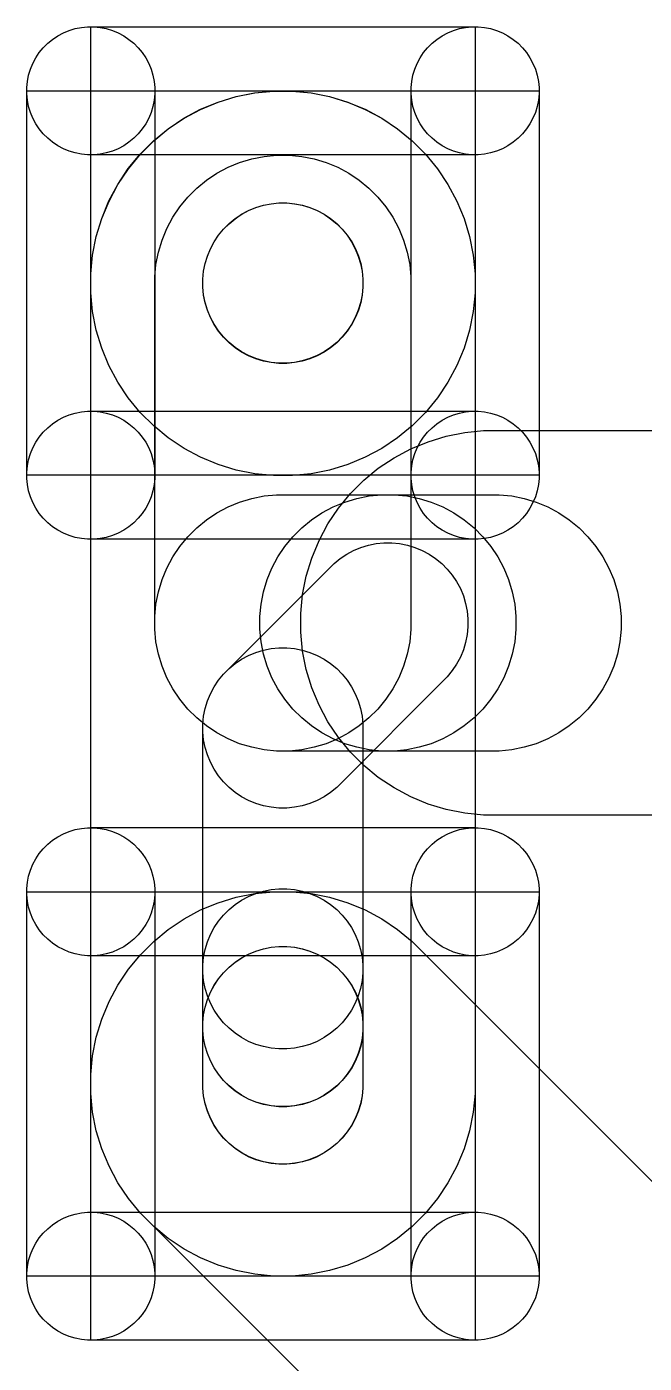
# Model space of a CAD drawing. Extents: x 125179 to 173800, y -108200 to -87800.
# Drawn here: x 133481 to 134445, y -103565 to -101479 of the extents above; entities that cross this region are included whole.
import ezdxf

# ---------------------------------------------------------------- set-up
doc = ezdxf.new("R2010")
doc.units = 0
doc.layers.add('L2D0_Cu1', color=1, linetype='CONTINUOUS')

msp = doc.modelspace()

# ---------------------------------------------------------------- linework, layer by layer
at = {"layer": 'L2D0_Cu1'}
for points in [[(133576.193, -101678.48), (133566.427, -101677.518), (133556.802, -101675.603), (133547.411, -101672.754), (133538.344, -101668.999), (133529.69, -101664.373), (133521.53, -101658.921), (133513.944, -101652.695), (133507.005, -101645.756), (133500.779, -101638.17), (133495.327, -101630.01), (133490.701, -101621.356), (133486.946, -101612.289), (133484.097, -101602.898), (133482.182, -101593.273), (133481.22, -101583.507), (133481.22, -101573.693), (133482.182, -101563.927), (133484.097, -101554.302), (133486.946, -101544.911), (133490.701, -101535.844), (133495.327, -101527.19), (133500.779, -101519.03), (133507.005, -101511.444), (133513.944, -101504.505), (133521.53, -101498.279), (133529.69, -101492.827), (133538.344, -101488.201), (133547.411, -101484.446), (133556.802, -101481.597), (133566.427, -101479.682), (133576.193, -101478.72), (133586.007, -101478.72), (133595.773, -101479.682), (133605.398, -101481.597), (133614.789, -101484.446), (133623.856, -101488.201), (133632.51, -101492.827), (133640.67, -101498.279), (133648.256, -101504.505), (133655.195, -101511.444), (133661.421, -101519.03), (133666.873, -101527.19), (133671.499, -101535.844), (133675.254, -101544.911), (133678.103, -101554.302), (133680.018, -101563.927), (133680.98, -101573.693), (133680.98, -101583.507), (133680.018, -101593.273), (133678.103, -101602.898), (133675.254, -101612.289), (133671.499, -101621.356), (133666.873, -101630.01), (133661.421, -101638.17), (133655.195, -101645.756), (133648.256, -101652.695), (133640.67, -101658.921), (133632.51, -101664.373), (133623.856, -101668.999), (133614.789, -101672.754), (133605.398, -101675.603), (133595.773, -101677.518), (133586.007, -101678.48)], [(133581.1, -101678.6), (133581.1, -101478.6), (134181.1, -101478.6), (134181.1, -101678.6)], [(134176.193, -101678.48), (134166.427, -101677.518), (134156.802, -101675.603), (134147.411, -101672.754), (134138.344, -101668.999), (134129.69, -101664.373), (134121.53, -101658.921), (134113.944, -101652.695), (134107.005, -101645.756), (134100.779, -101638.17), (134095.327, -101630.01), (134090.701, -101621.356), (134086.946, -101612.289), (134084.097, -101602.898), (134082.182, -101593.273), (134081.22, -101583.507), (134081.22, -101573.693), (134082.182, -101563.927), (134084.097, -101554.302), (134086.946, -101544.911), (134090.701, -101535.844), (134095.327, -101527.19), (134100.779, -101519.03), (134107.005, -101511.444), (134113.944, -101504.505), (134121.53, -101498.279), (134129.69, -101492.827), (134138.344, -101488.201), (134147.411, -101484.446), (134156.802, -101481.597), (134166.427, -101479.682), (134176.193, -101478.72), (134186.007, -101478.72), (134195.773, -101479.682), (134205.398, -101481.597), (134214.789, -101484.446), (134223.856, -101488.201), (134232.51, -101492.827), (134240.67, -101498.279), (134248.256, -101504.505), (134255.195, -101511.444), (134261.421, -101519.03), (134266.873, -101527.19), (134271.499, -101535.844), (134275.254, -101544.911), (134278.103, -101554.302), (134280.018, -101563.927), (134280.98, -101573.693), (134280.98, -101583.507), (134280.018, -101593.273), (134278.103, -101602.898), (134275.254, -101612.289), (134271.499, -101621.356), (134266.873, -101630.01), (134261.421, -101638.17), (134255.195, -101645.756), (134248.256, -101652.695), (134240.67, -101658.921), (134232.51, -101664.373), (134223.856, -101668.999), (134214.789, -101672.754), (134205.398, -101675.603), (134195.773, -101677.518), (134186.007, -101678.48)], [(133481.1, -102178.6), (133481.1, -101578.6), (133681.1, -101578.6), (133681.1, -102178.6)], [(133866.362, -102179.1), (133837.028, -102176.211), (133808.118, -102170.46), (133779.911, -102161.904), (133752.679, -102150.624), (133726.683, -102136.729), (133702.175, -102120.353), (133679.389, -102101.653), (133658.447, -102080.711), (133639.747, -102057.925), (133623.371, -102033.417), (133609.476, -102007.421), (133598.196, -101980.189), (133589.64, -101951.982), (133583.889, -101923.072), (133581, -101893.738), (133581, -101864.262), (133583.889, -101834.928), (133589.64, -101806.018), (133598.196, -101777.811), (133609.476, -101750.579), (133623.371, -101724.583), (133639.747, -101700.075), (133658.447, -101677.289), (133679.289, -101656.447), (133702.075, -101637.747), (133726.583, -101621.371), (133752.579, -101607.476), (133779.811, -101596.196), (133808.018, -101587.64), (133836.928, -101581.889), (133866.262, -101579), (133895.738, -101579), (133925.072, -101581.889), (133953.982, -101587.64), (133982.189, -101596.196), (134009.421, -101607.476), (134035.417, -101621.371), (134059.925, -101637.747), (134082.711, -101656.447), (134103.653, -101677.389), (134122.353, -101700.175), (134138.729, -101724.683), (134152.624, -101750.679), (134163.904, -101777.911), (134172.46, -101806.118), (134178.211, -101835.028), (134181.1, -101864.362), (134181.1, -101893.838), (134178.211, -101923.172), (134172.46, -101952.082), (134163.904, -101980.289), (134152.624, -102007.521), (134138.729, -102033.517), (134122.353, -102058.025), (134103.653, -102080.811), (134082.811, -102101.653), (134060.025, -102120.353), (134035.517, -102136.729), (134009.521, -102150.624), (133982.289, -102161.904), (133954.082, -102170.46), (133925.172, -102176.211), (133895.838, -102179.1)], [(133581.1, -102178.6), (133581.1, -101578.6), (134181.1, -101578.6), (134181.1, -102178.6)], [(133866.362, -103428.6), (133837.028, -103425.711), (133808.118, -103419.96), (133779.911, -103411.404), (133752.679, -103400.124), (133726.683, -103386.229), (133702.175, -103369.853), (133679.389, -103351.153), (133658.547, -103330.311), (133639.847, -103307.525), (133623.471, -103283.017), (133609.576, -103257.021), (133598.296, -103229.789), (133589.74, -103201.582), (133583.989, -103172.672), (133581.1, -103143.338), (133581.1, -101864.362), (133583.989, -101835.028), (133589.74, -101806.118), (133598.296, -101777.911), (133609.576, -101750.679), (133623.471, -101724.683), (133639.847, -101700.175), (133658.547, -101677.389), (133679.389, -101656.547), (133702.175, -101637.847), (133726.683, -101621.471), (133752.679, -101607.576), (133779.911, -101596.296), (133808.118, -101587.74), (133837.028, -101581.989), (133866.362, -101579.1), (133895.838, -101579.1), (133925.172, -101581.989), (133954.082, -101587.74), (133982.289, -101596.296), (134009.521, -101607.576), (134035.517, -101621.471), (134060.025, -101637.847), (134082.811, -101656.547), (134103.653, -101677.389), (134122.353, -101700.175), (134138.729, -101724.683), (134152.624, -101750.679), (134163.904, -101777.911), (134172.46, -101806.118), (134178.211, -101835.028), (134181.1, -101864.362), (134181.1, -103143.338), (134178.211, -103172.672), (134172.46, -103201.582), (134163.904, -103229.789), (134152.624, -103257.021), (134138.729, -103283.017), (134122.353, -103307.525), (134103.653, -103330.311), (134082.811, -103351.153), (134060.025, -103369.853), (134035.517, -103386.229), (134009.521, -103400.124), (133982.289, -103411.404), (133954.082, -103419.96), (133925.172, -103425.711), (133895.838, -103428.6)], [(134081.1, -102178.6), (134081.1, -101578.6), (134281.1, -101578.6), (134281.1, -102178.6)], [(133871.175, -102609), (133851.619, -102607.074), (133832.345, -102603.24), (133813.541, -102597.536), (133795.386, -102590.016), (133778.055, -102580.753), (133761.716, -102569.835), (133746.526, -102557.369), (133732.631, -102543.474), (133720.165, -102528.284), (133709.247, -102511.945), (133699.984, -102494.614), (133692.464, -102476.459), (133686.76, -102457.655), (133682.926, -102438.381), (133681, -102418.825), (133681, -101869.175), (133682.926, -101849.619), (133686.76, -101830.345), (133692.464, -101811.541), (133699.984, -101793.386), (133709.247, -101776.055), (133720.165, -101759.716), (133732.631, -101744.526), (133746.526, -101730.631), (133761.716, -101718.165), (133778.055, -101707.247), (133795.386, -101697.984), (133813.541, -101690.464), (133832.345, -101684.76), (133851.619, -101680.926), (133871.175, -101679), (133890.825, -101679), (133910.381, -101680.926), (133929.655, -101684.76), (133948.459, -101690.464), (133966.614, -101697.984), (133983.945, -101707.247), (134000.284, -101718.165), (134015.474, -101730.631), (134029.369, -101744.526), (134041.835, -101759.716), (134052.753, -101776.055), (134062.016, -101793.386), (134069.536, -101811.541), (134075.24, -101830.345), (134079.074, -101849.619), (134081, -101869.175), (134081, -102418.825), (134079.074, -102438.381), (134075.24, -102457.655), (134069.536, -102476.459), (134062.016, -102494.614), (134052.753, -102511.945), (134041.835, -102528.284), (134029.369, -102543.474), (134015.474, -102557.369), (134000.284, -102569.835), (133983.945, -102580.753), (133966.614, -102590.016), (133948.459, -102597.536), (133929.655, -102603.24), (133910.381, -102607.074), (133890.825, -102609)], [(133874.859, -102003.7), (133862.637, -102002.496), (133850.591, -102000.1), (133838.838, -101996.535), (133827.491, -101991.835), (133816.66, -101986.045), (133806.448, -101979.222), (133796.954, -101971.431), (133788.269, -101962.746), (133780.478, -101953.252), (133773.655, -101943.04), (133767.865, -101932.209), (133763.165, -101920.862), (133759.6, -101909.109), (133757.204, -101897.063), (133756, -101884.841), (133756, -101872.559), (133757.204, -101860.337), (133759.6, -101848.291), (133763.165, -101836.538), (133767.865, -101825.191), (133773.655, -101814.36), (133780.478, -101804.148), (133788.269, -101794.654), (133797.054, -101785.869), (133806.548, -101778.078), (133816.76, -101771.255), (133827.591, -101765.465), (133838.938, -101760.765), (133850.691, -101757.2), (133862.737, -101754.804), (133874.959, -101753.6), (133887.241, -101753.6), (133899.463, -101754.804), (133911.509, -101757.2), (133923.262, -101760.765), (133934.609, -101765.465), (133945.44, -101771.255), (133955.652, -101778.078), (133965.146, -101785.869), (133973.831, -101794.554), (133981.622, -101804.048), (133988.445, -101814.26), (133994.235, -101825.091), (133998.935, -101836.438), (134002.5, -101848.191), (134004.896, -101860.237), (134006.1, -101872.459), (134006.1, -101884.741), (134004.896, -101896.963), (134002.5, -101909.009), (133998.935, -101920.762), (133994.235, -101932.109), (133988.445, -101942.94), (133981.622, -101953.152), (133973.831, -101962.646), (133965.046, -101971.431), (133955.552, -101979.222), (133945.34, -101986.045), (133934.509, -101991.835), (133923.162, -101996.535), (133911.409, -102000.1), (133899.363, -102002.496), (133887.141, -102003.7)], [(133874.859, -102004), (133862.637, -102002.796), (133850.591, -102000.4), (133838.838, -101996.835), (133827.491, -101992.135), (133816.66, -101986.345), (133806.448, -101979.522), (133796.954, -101971.731), (133788.269, -101963.046), (133780.478, -101953.552), (133773.655, -101943.34), (133767.865, -101932.509), (133763.165, -101921.162), (133759.6, -101909.409), (133757.204, -101897.363), (133756, -101885.141), (133756, -101872.559), (133757.204, -101860.337), (133759.6, -101848.291), (133763.165, -101836.538), (133767.865, -101825.191), (133773.655, -101814.36), (133780.478, -101804.148), (133788.269, -101794.654), (133796.954, -101785.969), (133806.448, -101778.178), (133816.66, -101771.355), (133827.491, -101765.565), (133838.838, -101760.865), (133850.591, -101757.3), (133862.637, -101754.904), (133874.859, -101753.7), (133887.141, -101753.7), (133899.363, -101754.904), (133911.409, -101757.3), (133923.162, -101760.865), (133934.509, -101765.565), (133945.34, -101771.355), (133955.552, -101778.178), (133965.046, -101785.969), (133973.731, -101794.654), (133981.522, -101804.148), (133988.345, -101814.36), (133994.135, -101825.191), (133998.835, -101836.538), (134002.4, -101848.291), (134004.796, -101860.337), (134006, -101872.559), (134006, -101885.141), (134004.796, -101897.363), (134002.4, -101909.409), (133998.835, -101921.162), (133994.135, -101932.509), (133988.345, -101943.34), (133981.522, -101953.552), (133973.731, -101963.046), (133965.046, -101971.731), (133955.552, -101979.522), (133945.34, -101986.345), (133934.509, -101992.135), (133923.162, -101996.835), (133911.409, -102000.4), (133899.363, -102002.796), (133887.141, -102004)], [(133576.193, -102278.48), (133566.427, -102277.518), (133556.802, -102275.603), (133547.411, -102272.754), (133538.344, -102268.999), (133529.69, -102264.373), (133521.53, -102258.921), (133513.944, -102252.695), (133507.005, -102245.756), (133500.779, -102238.17), (133495.327, -102230.01), (133490.701, -102221.356), (133486.946, -102212.289), (133484.097, -102202.898), (133482.182, -102193.273), (133481.22, -102183.507), (133481.22, -102173.693), (133482.182, -102163.927), (133484.097, -102154.302), (133486.946, -102144.911), (133490.701, -102135.844), (133495.327, -102127.19), (133500.779, -102119.03), (133507.005, -102111.444), (133513.944, -102104.505), (133521.53, -102098.279), (133529.69, -102092.827), (133538.344, -102088.201), (133547.411, -102084.446), (133556.802, -102081.597), (133566.427, -102079.682), (133576.193, -102078.72), (133586.007, -102078.72), (133595.773, -102079.682), (133605.398, -102081.597), (133614.789, -102084.446), (133623.856, -102088.201), (133632.51, -102092.827), (133640.67, -102098.279), (133648.256, -102104.505), (133655.195, -102111.444), (133661.421, -102119.03), (133666.873, -102127.19), (133671.499, -102135.844), (133675.254, -102144.911), (133678.103, -102154.302), (133680.018, -102163.927), (133680.98, -102173.693), (133680.98, -102183.507), (133680.018, -102193.273), (133678.103, -102202.898), (133675.254, -102212.289), (133671.499, -102221.356), (133666.873, -102230.01), (133661.421, -102238.17), (133655.195, -102245.756), (133648.256, -102252.695), (133640.67, -102258.921), (133632.51, -102264.373), (133623.856, -102268.999), (133614.789, -102272.754), (133605.398, -102275.603), (133595.773, -102277.518), (133586.007, -102278.48)], [(133581.1, -102278.6), (133581.1, -102078.6), (134181.1, -102078.6), (134181.1, -102278.6)], [(134176.193, -102278.48), (134166.427, -102277.518), (134156.802, -102275.603), (134147.411, -102272.754), (134138.344, -102268.999), (134129.69, -102264.373), (134121.53, -102258.921), (134113.944, -102252.695), (134107.005, -102245.756), (134100.779, -102238.17), (134095.327, -102230.01), (134090.701, -102221.356), (134086.946, -102212.289), (134084.097, -102202.898), (134082.182, -102193.273), (134081.22, -102183.507), (134081.22, -102173.693), (134082.182, -102163.927), (134084.097, -102154.302), (134086.946, -102144.911), (134090.701, -102135.844), (134095.327, -102127.19), (134100.779, -102119.03), (134107.005, -102111.444), (134113.944, -102104.505), (134121.53, -102098.279), (134129.69, -102092.827), (134138.344, -102088.201), (134147.411, -102084.446), (134156.802, -102081.597), (134166.427, -102079.682), (134176.193, -102078.72), (134186.007, -102078.72), (134195.773, -102079.682), (134205.398, -102081.597), (134214.789, -102084.446), (134223.856, -102088.201), (134232.51, -102092.827), (134240.67, -102098.279), (134248.256, -102104.505), (134255.195, -102111.444), (134261.421, -102119.03), (134266.873, -102127.19), (134271.499, -102135.844), (134275.254, -102144.911), (134278.103, -102154.302), (134280.018, -102163.927), (134280.98, -102173.693), (134280.98, -102183.507), (134280.018, -102193.273), (134278.103, -102202.898), (134275.254, -102212.289), (134271.499, -102221.356), (134266.873, -102230.01), (134261.421, -102238.17), (134255.195, -102245.756), (134248.256, -102252.695), (134240.67, -102258.921), (134232.51, -102264.373), (134223.856, -102268.999), (134214.789, -102272.754), (134205.398, -102275.603), (134195.773, -102277.518), (134186.007, -102278.48)], [(133871.175, -102609), (133851.619, -102607.074), (133832.345, -102603.24), (133813.541, -102597.536), (133795.386, -102590.016), (133778.055, -102580.753), (133761.716, -102569.835), (133746.526, -102557.369), (133732.631, -102543.474), (133720.165, -102528.284), (133709.247, -102511.945), (133699.984, -102494.614), (133692.464, -102476.459), (133686.76, -102457.655), (133682.926, -102438.381), (133681, -102418.825), (133681, -102399.175), (133682.926, -102379.619), (133686.76, -102360.345), (133692.464, -102341.541), (133699.984, -102323.386), (133709.247, -102306.055), (133720.165, -102289.716), (133732.631, -102274.526), (133746.526, -102260.631), (133761.716, -102248.165), (133778.055, -102237.247), (133795.386, -102227.984), (133813.541, -102220.464), (133832.345, -102214.76), (133851.619, -102210.926), (133871.175, -102209), (134054.825, -102209), (134074.381, -102210.926), (134093.655, -102214.76), (134112.459, -102220.464), (134130.614, -102227.984), (134147.945, -102237.247), (134164.284, -102248.165), (134179.474, -102260.631), (134193.369, -102274.526), (134205.835, -102289.716), (134216.753, -102306.055), (134226.016, -102323.386), (134233.536, -102341.541), (134239.24, -102360.345), (134243.074, -102379.619), (134245, -102399.175), (134245, -102418.825), (134243.074, -102438.381), (134239.24, -102457.655), (134233.536, -102476.459), (134226.016, -102494.614), (134216.753, -102511.945), (134205.835, -102528.284), (134193.369, -102543.474), (134179.474, -102557.369), (134164.284, -102569.835), (134147.945, -102580.753), (134130.614, -102590.016), (134112.459, -102597.536), (134093.655, -102603.24), (134074.381, -102607.074), (134054.825, -102609)], [(134035.175, -102609), (134015.619, -102607.074), (133996.345, -102603.24), (133977.541, -102597.536), (133959.386, -102590.016), (133942.055, -102580.753), (133925.716, -102569.835), (133910.526, -102557.369), (133896.631, -102543.474), (133884.165, -102528.284), (133873.247, -102511.945), (133863.984, -102494.614), (133856.464, -102476.459), (133850.76, -102457.655), (133846.926, -102438.381), (133845, -102418.825), (133845, -102399.175), (133846.926, -102379.619), (133850.76, -102360.345), (133856.464, -102341.541), (133863.984, -102323.386), (133873.247, -102306.055), (133884.165, -102289.716), (133896.631, -102274.526), (133910.526, -102260.631), (133925.716, -102248.165), (133942.055, -102237.247), (133959.386, -102227.984), (133977.541, -102220.464), (133996.345, -102214.76), (134015.619, -102210.926), (134035.175, -102209), (134218.825, -102209), (134238.381, -102210.926), (134257.655, -102214.76), (134276.459, -102220.464), (134294.614, -102227.984), (134311.945, -102237.247), (134328.284, -102248.165), (134343.474, -102260.631), (134357.369, -102274.526), (134369.835, -102289.716), (134380.753, -102306.055), (134390.016, -102323.386), (134397.536, -102341.541), (134403.24, -102360.345), (134407.074, -102379.619), (134409, -102399.175), (134409, -102418.825), (134407.074, -102438.381), (134403.24, -102457.655), (134397.536, -102476.459), (134390.016, -102494.614), (134380.753, -102511.945), (134369.835, -102528.284), (134357.369, -102543.474), (134343.474, -102557.369), (134328.284, -102569.835), (134311.945, -102580.753), (134294.614, -102590.016), (134276.459, -102597.536), (134257.655, -102603.24), (134238.381, -102607.074), (134218.825, -102609)], [(133874.859, -102698), (133862.637, -102696.796), (133850.591, -102694.4), (133838.838, -102690.835), (133827.491, -102686.135), (133816.66, -102680.345), (133806.448, -102673.522), (133796.954, -102665.731), (133788.269, -102657.046), (133780.478, -102647.552), (133773.655, -102637.34), (133767.865, -102626.509), (133763.165, -102615.162), (133759.6, -102603.409), (133757.204, -102591.363), (133756, -102579.141), (133756, -102566.859), (133757.204, -102554.637), (133759.6, -102542.591), (133763.165, -102530.838), (133767.865, -102519.491), (133773.655, -102508.66), (133780.478, -102498.448), (133788.269, -102488.954), (133960.954, -102316.269), (133970.448, -102308.478), (133980.66, -102301.655), (133991.491, -102295.865), (134002.838, -102291.165), (134014.591, -102287.6), (134026.637, -102285.204), (134038.859, -102284), (134051.141, -102284), (134063.363, -102285.204), (134075.409, -102287.6), (134087.162, -102291.165), (134098.509, -102295.865), (134109.34, -102301.655), (134119.552, -102308.478), (134129.046, -102316.269), (134137.731, -102324.954), (134145.522, -102334.448), (134152.345, -102344.66), (134158.135, -102355.491), (134162.835, -102366.838), (134166.4, -102378.591), (134168.796, -102390.637), (134170, -102402.859), (134170, -102415.141), (134168.796, -102427.363), (134166.4, -102439.409), (134162.835, -102451.162), (134158.135, -102462.509), (134152.345, -102473.34), (134145.522, -102483.552), (134137.731, -102493.046), (133965.046, -102665.731), (133955.552, -102673.522), (133945.34, -102680.345), (133934.509, -102686.135), (133923.162, -102690.835), (133911.409, -102694.4), (133899.363, -102696.796), (133887.141, -102698)], [(133874.859, -103074), (133862.637, -103072.796), (133850.591, -103070.4), (133838.838, -103066.835), (133827.491, -103062.135), (133816.66, -103056.345), (133806.448, -103049.522), (133796.954, -103041.731), (133788.269, -103033.046), (133780.478, -103023.552), (133773.655, -103013.34), (133767.865, -103002.509), (133763.165, -102991.162), (133759.6, -102979.409), (133757.204, -102967.363), (133756, -102955.141), (133756, -102566.859), (133757.204, -102554.637), (133759.6, -102542.591), (133763.165, -102530.838), (133767.865, -102519.491), (133773.655, -102508.66), (133780.478, -102498.448), (133788.269, -102488.954), (133796.954, -102480.269), (133806.448, -102472.478), (133816.66, -102465.655), (133827.491, -102459.865), (133838.838, -102455.165), (133850.591, -102451.6), (133862.637, -102449.204), (133874.859, -102448), (133887.141, -102448), (133899.363, -102449.204), (133911.409, -102451.6), (133923.162, -102455.165), (133934.509, -102459.865), (133945.34, -102465.655), (133955.552, -102472.478), (133965.046, -102480.269), (133973.731, -102488.954), (133981.522, -102498.448), (133988.345, -102508.66), (133994.135, -102519.491), (133998.835, -102530.838), (134002.4, -102542.591), (134004.796, -102554.637), (134006, -102566.859), (134006, -102955.141), (134004.796, -102967.363), (134002.4, -102979.409), (133998.835, -102991.162), (133994.135, -103002.509), (133988.345, -103013.34), (133981.522, -103023.552), (133973.731, -103033.046), (133965.046, -103041.731), (133955.552, -103049.522), (133945.34, -103056.345), (133934.509, -103062.135), (133923.162, -103066.835), (133911.409, -103070.4), (133899.363, -103072.796), (133887.141, -103074)], [(133576.193, -102928.48), (133566.427, -102927.518), (133556.802, -102925.603), (133547.411, -102922.754), (133538.344, -102918.999), (133529.69, -102914.373), (133521.53, -102908.921), (133513.944, -102902.695), (133507.005, -102895.756), (133500.779, -102888.17), (133495.327, -102880.01), (133490.701, -102871.356), (133486.946, -102862.289), (133484.097, -102852.898), (133482.182, -102843.273), (133481.22, -102833.507), (133481.22, -102823.693), (133482.182, -102813.927), (133484.097, -102804.302), (133486.946, -102794.911), (133490.701, -102785.844), (133495.327, -102777.19), (133500.779, -102769.03), (133507.005, -102761.444), (133513.944, -102754.505), (133521.53, -102748.279), (133529.69, -102742.827), (133538.344, -102738.201), (133547.411, -102734.446), (133556.802, -102731.597), (133566.427, -102729.682), (133576.193, -102728.72), (133586.007, -102728.72), (133595.773, -102729.682), (133605.398, -102731.597), (133614.789, -102734.446), (133623.856, -102738.201), (133632.51, -102742.827), (133640.67, -102748.279), (133648.256, -102754.505), (133655.195, -102761.444), (133661.421, -102769.03), (133666.873, -102777.19), (133671.499, -102785.844), (133675.254, -102794.911), (133678.103, -102804.302), (133680.018, -102813.927), (133680.98, -102823.693), (133680.98, -102833.507), (133680.018, -102843.273), (133678.103, -102852.898), (133675.254, -102862.289), (133671.499, -102871.356), (133666.873, -102880.01), (133661.421, -102888.17), (133655.195, -102895.756), (133648.256, -102902.695), (133640.67, -102908.921), (133632.51, -102914.373), (133623.856, -102918.999), (133614.789, -102922.754), (133605.398, -102925.603), (133595.773, -102927.518), (133586.007, -102928.48)], [(133581.1, -102928.6), (133581.1, -102728.6), (134181.1, -102728.6), (134181.1, -102928.6)], [(134176.193, -102928.48), (134166.427, -102927.518), (134156.802, -102925.603), (134147.411, -102922.754), (134138.344, -102918.999), (134129.69, -102914.373), (134121.53, -102908.921), (134113.944, -102902.695), (134107.005, -102895.756), (134100.779, -102888.17), (134095.327, -102880.01), (134090.701, -102871.356), (134086.946, -102862.289), (134084.097, -102852.898), (134082.182, -102843.273), (134081.22, -102833.507), (134081.22, -102823.693), (134082.182, -102813.927), (134084.097, -102804.302), (134086.946, -102794.911), (134090.701, -102785.844), (134095.327, -102777.19), (134100.779, -102769.03), (134107.005, -102761.444), (134113.944, -102754.505), (134121.53, -102748.279), (134129.69, -102742.827), (134138.344, -102738.201), (134147.411, -102734.446), (134156.802, -102731.597), (134166.427, -102729.682), (134176.193, -102728.72), (134186.007, -102728.72), (134195.773, -102729.682), (134205.398, -102731.597), (134214.789, -102734.446), (134223.856, -102738.201), (134232.51, -102742.827), (134240.67, -102748.279), (134248.256, -102754.505), (134255.195, -102761.444), (134261.421, -102769.03), (134266.873, -102777.19), (134271.499, -102785.844), (134275.254, -102794.911), (134278.103, -102804.302), (134280.018, -102813.927), (134280.98, -102823.693), (134280.98, -102833.507), (134280.018, -102843.273), (134278.103, -102852.898), (134275.254, -102862.289), (134271.499, -102871.356), (134266.873, -102880.01), (134261.421, -102888.17), (134255.195, -102895.756), (134248.256, -102902.695), (134240.67, -102908.921), (134232.51, -102914.373), (134223.856, -102918.999), (134214.789, -102922.754), (134205.398, -102925.603), (134195.773, -102927.518), (134186.007, -102928.48)], [(133481.1, -103428.6), (133481.1, -102828.6), (133681.1, -102828.6), (133681.1, -103428.6)], [(133581.1, -103428.6), (133581.1, -102828.6), (134181.1, -102828.6), (134181.1, -103428.6)], [(133874.859, -103164), (133862.637, -103162.796), (133850.591, -103160.4), (133838.838, -103156.835), (133827.491, -103152.135), (133816.66, -103146.345), (133806.448, -103139.522), (133796.954, -103131.731), (133788.269, -103123.046), (133780.478, -103113.552), (133773.655, -103103.34), (133767.865, -103092.509), (133763.165, -103081.162), (133759.6, -103069.409), (133757.204, -103057.363), (133756, -103045.141), (133756, -102942.859), (133757.204, -102930.637), (133759.6, -102918.591), (133763.165, -102906.838), (133767.865, -102895.491), (133773.655, -102884.66), (133780.478, -102874.448), (133788.269, -102864.954), (133796.954, -102856.269), (133806.448, -102848.478), (133816.66, -102841.655), (133827.491, -102835.865), (133838.838, -102831.165), (133850.591, -102827.6), (133862.637, -102825.204), (133874.859, -102824), (133887.141, -102824), (133899.363, -102825.204), (133911.409, -102827.6), (133923.162, -102831.165), (133934.509, -102835.865), (133945.34, -102841.655), (133955.552, -102848.478), (133965.046, -102856.269), (133973.731, -102864.954), (133981.522, -102874.448), (133988.345, -102884.66), (133994.135, -102895.491), (133998.835, -102906.838), (134002.4, -102918.591), (134004.796, -102930.637), (134006, -102942.859), (134006, -103045.141), (134004.796, -103057.363), (134002.4, -103069.409), (133998.835, -103081.162), (133994.135, -103092.509), (133988.345, -103103.34), (133981.522, -103113.552), (133973.731, -103123.046), (133965.046, -103131.731), (133955.552, -103139.522), (133945.34, -103146.345), (133934.509, -103152.135), (133923.162, -103156.835), (133911.409, -103160.4), (133899.363, -103162.796), (133887.141, -103164)], [(134081.1, -103428.6), (134081.1, -102828.6), (134281.1, -102828.6), (134281.1, -103428.6)], [(133874.859, -103254), (133862.637, -103252.796), (133850.591, -103250.4), (133838.838, -103246.835), (133827.491, -103242.135), (133816.66, -103236.345), (133806.448, -103229.522), (133796.954, -103221.731), (133788.269, -103213.046), (133780.478, -103203.552), (133773.655, -103193.34), (133767.865, -103182.509), (133763.165, -103171.162), (133759.6, -103159.409), (133757.204, -103147.363), (133756, -103135.141), (133756, -103032.859), (133757.204, -103020.637), (133759.6, -103008.591), (133763.165, -102996.838), (133767.865, -102985.491), (133773.655, -102974.66), (133780.478, -102964.448), (133788.269, -102954.954), (133796.954, -102946.269), (133806.448, -102938.478), (133816.66, -102931.655), (133827.491, -102925.865), (133838.838, -102921.165), (133850.591, -102917.6), (133862.637, -102915.204), (133874.859, -102914), (133887.141, -102914), (133899.363, -102915.204), (133911.409, -102917.6), (133923.162, -102921.165), (133934.509, -102925.865), (133945.34, -102931.655), (133955.552, -102938.478), (133965.046, -102946.269), (133973.731, -102954.954), (133981.522, -102964.448), (133988.345, -102974.66), (133994.135, -102985.491), (133998.835, -102996.838), (134002.4, -103008.591), (134004.796, -103020.637), (134006, -103032.859), (134006, -103135.141), (134004.796, -103147.363), (134002.4, -103159.409), (133998.835, -103171.162), (133994.135, -103182.509), (133988.345, -103193.34), (133981.522, -103203.552), (133973.731, -103213.046), (133965.046, -103221.731), (133955.552, -103229.522), (133945.34, -103236.345), (133934.509, -103242.135), (133923.162, -103246.835), (133911.409, -103250.4), (133899.363, -103252.796), (133887.141, -103254)], [(133874.959, -103164.1), (133862.737, -103162.896), (133850.691, -103160.5), (133838.938, -103156.935), (133827.591, -103152.235), (133816.76, -103146.445), (133806.548, -103139.622), (133797.054, -103131.831), (133788.269, -103123.046), (133780.478, -103113.552), (133773.655, -103103.34), (133767.865, -103092.509), (133763.165, -103081.162), (133759.6, -103069.409), (133757.204, -103057.363), (133756, -103045.141), (133756, -103032.859), (133757.204, -103020.637), (133759.6, -103008.591), (133763.165, -102996.838), (133767.865, -102985.491), (133773.655, -102974.66), (133780.478, -102964.448), (133788.269, -102954.954), (133796.954, -102946.269), (133806.448, -102938.478), (133816.66, -102931.655), (133827.491, -102925.865), (133838.838, -102921.165), (133850.591, -102917.6), (133862.637, -102915.204), (133874.859, -102914), (133887.141, -102914), (133899.363, -102915.204), (133911.409, -102917.6), (133923.162, -102921.165), (133934.509, -102925.865), (133945.34, -102931.655), (133955.552, -102938.478), (133965.046, -102946.269), (133973.831, -102955.054), (133981.622, -102964.548), (133988.445, -102974.76), (133994.235, -102985.591), (133998.935, -102996.938), (134002.5, -103008.691), (134004.896, -103020.737), (134006.1, -103032.959), (134006.1, -103045.241), (134004.896, -103057.463), (134002.5, -103069.509), (133998.935, -103081.262), (133994.235, -103092.609), (133988.445, -103103.44), (133981.622, -103113.652), (133973.831, -103123.146), (133965.146, -103131.831), (133955.652, -103139.622), (133945.44, -103146.445), (133934.609, -103152.235), (133923.262, -103156.935), (133911.509, -103160.5), (133899.463, -103162.896), (133887.241, -103164.1)], [(133874.959, -103253.6), (133862.737, -103252.396), (133850.691, -103250), (133838.938, -103246.435), (133827.591, -103241.735), (133816.76, -103235.945), (133806.548, -103229.122), (133797.054, -103221.331), (133788.369, -103212.646), (133780.578, -103203.152), (133773.755, -103192.94), (133767.965, -103182.109), (133763.265, -103170.762), (133759.7, -103159.009), (133757.304, -103146.963), (133756.1, -103134.741), (133756.1, -103032.959), (133757.304, -103020.737), (133759.7, -103008.691), (133763.265, -102996.938), (133767.965, -102985.591), (133773.755, -102974.76), (133780.578, -102964.548), (133788.369, -102955.054), (133797.054, -102946.369), (133806.548, -102938.578), (133816.76, -102931.755), (133827.591, -102925.965), (133838.938, -102921.265), (133850.691, -102917.7), (133862.737, -102915.304), (133874.959, -102914.1), (133887.241, -102914.1), (133899.463, -102915.304), (133911.509, -102917.7), (133923.262, -102921.265), (133934.609, -102925.965), (133945.44, -102931.755), (133955.652, -102938.578), (133965.146, -102946.369), (133973.831, -102955.054), (133981.622, -102964.548), (133988.445, -102974.76), (133994.235, -102985.591), (133998.935, -102996.938), (134002.5, -103008.691), (134004.896, -103020.737), (134006.1, -103032.959), (134006.1, -103134.741), (134004.896, -103146.963), (134002.5, -103159.009), (133998.935, -103170.762), (133994.235, -103182.109), (133988.445, -103192.94), (133981.622, -103203.152), (133973.831, -103212.646), (133965.146, -103221.331), (133955.652, -103229.122), (133945.44, -103235.945), (133934.609, -103241.735), (133923.262, -103246.435), (133911.509, -103250), (133899.463, -103252.396), (133887.241, -103253.6)], [(133576.193, -103528.48), (133566.427, -103527.518), (133556.802, -103525.603), (133547.411, -103522.754), (133538.344, -103518.999), (133529.69, -103514.373), (133521.53, -103508.921), (133513.944, -103502.695), (133507.005, -103495.756), (133500.779, -103488.17), (133495.327, -103480.01), (133490.701, -103471.356), (133486.946, -103462.289), (133484.097, -103452.898), (133482.182, -103443.273), (133481.22, -103433.507), (133481.22, -103423.693), (133482.182, -103413.927), (133484.097, -103404.302), (133486.946, -103394.911), (133490.701, -103385.844), (133495.327, -103377.19), (133500.779, -103369.03), (133507.005, -103361.444), (133513.944, -103354.505), (133521.53, -103348.279), (133529.69, -103342.827), (133538.344, -103338.201), (133547.411, -103334.446), (133556.802, -103331.597), (133566.427, -103329.682), (133576.193, -103328.72), (133586.007, -103328.72), (133595.773, -103329.682), (133605.398, -103331.597), (133614.789, -103334.446), (133623.856, -103338.201), (133632.51, -103342.827), (133640.67, -103348.279), (133648.256, -103354.505), (133655.195, -103361.444), (133661.421, -103369.03), (133666.873, -103377.19), (133671.499, -103385.844), (133675.254, -103394.911), (133678.103, -103404.302), (133680.018, -103413.927), (133680.98, -103423.693), (133680.98, -103433.507), (133680.018, -103443.273), (133678.103, -103452.898), (133675.254, -103462.289), (133671.499, -103471.356), (133666.873, -103480.01), (133661.421, -103488.17), (133655.195, -103495.756), (133648.256, -103502.695), (133640.67, -103508.921), (133632.51, -103514.373), (133623.856, -103518.999), (133614.789, -103522.754), (133605.398, -103525.603), (133595.773, -103527.518), (133586.007, -103528.48)], [(133581.1, -103528.6), (133581.1, -103328.6), (134181.1, -103328.6), (134181.1, -103528.6)], [(134176.193, -103528.48), (134166.427, -103527.518), (134156.802, -103525.603), (134147.411, -103522.754), (134138.344, -103518.999), (134129.69, -103514.373), (134121.53, -103508.921), (134113.944, -103502.695), (134107.005, -103495.756), (134100.779, -103488.17), (134095.327, -103480.01), (134090.701, -103471.356), (134086.946, -103462.289), (134084.097, -103452.898), (134082.182, -103443.273), (134081.22, -103433.507), (134081.22, -103423.693), (134082.182, -103413.927), (134084.097, -103404.302), (134086.946, -103394.911), (134090.701, -103385.844), (134095.327, -103377.19), (134100.779, -103369.03), (134107.005, -103361.444), (134113.944, -103354.505), (134121.53, -103348.279), (134129.69, -103342.827), (134138.344, -103338.201), (134147.411, -103334.446), (134156.802, -103331.597), (134166.427, -103329.682), (134176.193, -103328.72), (134186.007, -103328.72), (134195.773, -103329.682), (134205.398, -103331.597), (134214.789, -103334.446), (134223.856, -103338.201), (134232.51, -103342.827), (134240.67, -103348.279), (134248.256, -103354.505), (134255.195, -103361.444), (134261.421, -103369.03), (134266.873, -103377.19), (134271.499, -103385.844), (134275.254, -103394.911), (134278.103, -103404.302), (134280.018, -103413.927), (134280.98, -103423.693), (134280.98, -103433.507), (134280.018, -103443.273), (134278.103, -103452.898), (134275.254, -103462.289), (134271.499, -103471.356), (134266.873, -103480.01), (134261.421, -103488.17), (134255.195, -103495.756), (134248.256, -103502.695), (134240.67, -103508.921), (134232.51, -103514.373), (134223.856, -103518.999), (134214.789, -103522.754), (134205.398, -103525.603), (134195.773, -103527.518), (134186.007, -103528.48)]]:
    msp.add_lwpolyline(points, close=True, dxfattribs=at)
for points in [[(135778.738, -102709), (134194.262, -102709), (134164.928, -102706.111), (134136.018, -102700.36), (134107.811, -102691.804), (134080.579, -102680.524), (134054.583, -102666.629), (134030.075, -102650.253), (134007.289, -102631.553), (133986.447, -102610.711), (133967.747, -102587.925), (133951.371, -102563.417), (133937.476, -102537.421), (133926.196, -102510.189), (133917.64, -102481.982), (133911.889, -102453.072), (133909, -102423.738), (133909, -102394.262), (133911.889, -102364.928), (133917.64, -102336.018), (133926.196, -102307.811), (133937.476, -102280.579), (133951.371, -102254.583), (133967.747, -102230.075), (133986.447, -102207.289), (134007.289, -102186.447), (134030.075, -102167.747), (134054.583, -102151.371), (134080.579, -102137.476), (134107.811, -102126.196), (134136.018, -102117.64), (134164.928, -102111.889), (134194.262, -102109), (135778.738, -102109)], [(134550.789, -104222.553), (133658.547, -103330.311), (133639.847, -103307.525), (133623.471, -103283.017), (133609.576, -103257.021), (133598.296, -103229.789), (133589.74, -103201.582), (133583.989, -103172.672), (133581.1, -103143.338), (133581.1, -103113.862), (133583.989, -103084.528), (133589.74, -103055.618), (133598.296, -103027.411), (133609.576, -103000.179), (133623.471, -102974.183), (133639.847, -102949.675), (133658.547, -102926.889), (133679.389, -102906.047), (133702.175, -102887.347), (133726.683, -102870.971), (133752.679, -102857.076), (133779.911, -102845.796), (133808.118, -102837.24), (133837.028, -102831.489), (133866.362, -102828.6), (133895.838, -102828.6), (133925.172, -102831.489), (133954.082, -102837.24), (133982.289, -102845.796), (134009.521, -102857.076), (134035.517, -102870.971), (134060.025, -102887.347), (134082.811, -102906.047), (134975.053, -103798.289)]]:
    msp.add_lwpolyline(points, dxfattribs=at)

doc.saveas('drawing.dxf')
